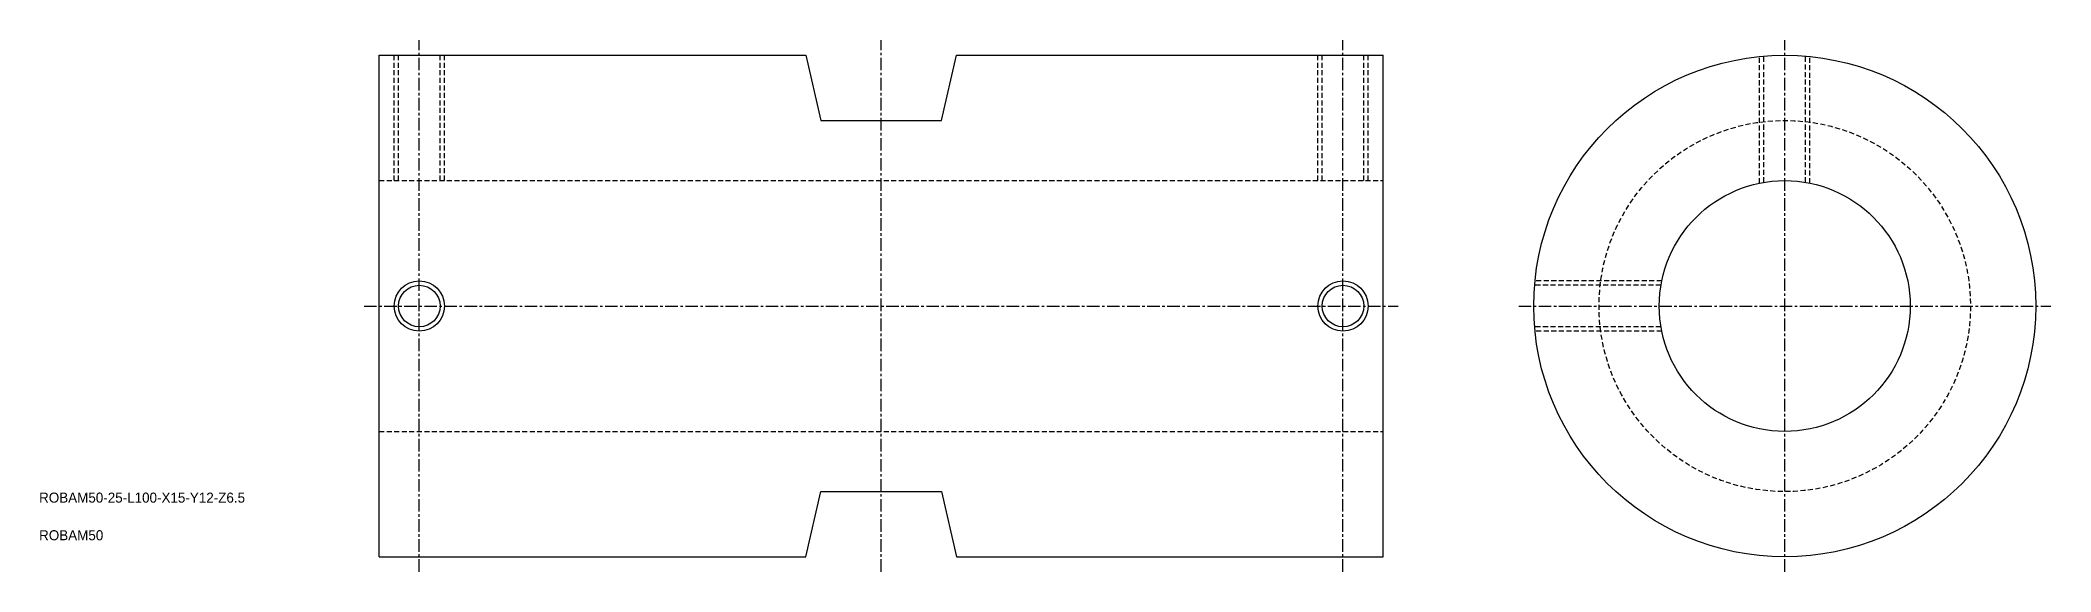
# Model space of a CAD drawing. Extents: x -7 to 193, y -1 to 52.
import ezdxf

# ---------------------------------------------------------------- set-up
doc = ezdxf.new("R2010")
doc.units = 0
doc.linetypes.add('CENTER', pattern=[2, 1.25, -0.25, 0.25, -0.25])
doc.linetypes.add('DASHED', pattern=[0.75, 0.5, -0.25])
doc.layers.get('0').update_dxf_attribs({"linetype": 'CONTINUOUS'})
doc.layers.add('CENTER', color=1, linetype='CENTER')

msp = doc.modelspace()

# ---------------------------------------------------------------- linework, layer by layer
at = {"color": 7, "linetype": 'CONTINUOUS'}
for p, q in [((26.37, 0.85), (26.37, 50.85)), ((26.37, 50.85), (68.87, 50.85)), ((68.87, 50.85), (70.37, 44.35)), ((82.37, 44.35), (83.87, 50.85)), ((83.87, 50.85), (126.37, 50.85)), ((126.37, 0.85), (126.37, 50.85)), ((70.37, 44.35), (82.37, 44.35)), ((68.87, 0.85), (70.37, 7.35)), ((70.37, 7.35), (82.37, 7.35)), ((82.37, 7.35), (83.87, 0.85)), ((26.37, 0.85), (68.87, 0.85)), ((83.87, 0.85), (126.37, 0.85))]:
    msp.add_line(p, q, dxfattribs=at)
at = {"color": 3, "linetype": 'DASHED'}
for p, q in [((27.87, 38.35), (27.87, 50.85)), ((28.3, 38.35), (28.3, 50.85)), ((32.44, 38.35), (32.44, 50.85)), ((32.87, 38.35), (32.87, 50.85)), ((119.87, 38.35), (119.87, 50.85)), ((120.3, 38.35), (120.3, 50.85)), ((124.44, 38.35), (124.44, 50.85)), ((124.87, 38.35), (124.87, 50.85)), ((163.87, 38.1), (163.87, 50.73)), ((164.3, 38.18), (164.3, 50.77)), ((168.44, 38.18), (168.44, 50.77)), ((168.87, 38.1), (168.87, 50.73)), ((26.37, 38.35), (126.37, 38.35)), ((154.12, 28.35), (141.49, 28.35)), ((154.04, 27.92), (141.45, 27.92)), ((154.04, 23.79), (141.45, 23.79)), ((154.12, 23.35), (141.49, 23.35)), ((26.37, 13.35), (126.37, 13.35))]:
    msp.add_line(p, q, dxfattribs=at)
at = {"color": 7, "linetype": 'CONTINUOUS'}
for centre, radius in [((166.37, 25.85), 25), ((166.37, 25.85), 12.5), ((30.37, 25.85), 2.07), ((122.37, 25.85), 2.07)]:
    msp.add_circle(centre, radius, dxfattribs=at)
at = {"color": 3, "linetype": 'DASHED'}
msp.add_circle((166.37, 25.85), 18.5, dxfattribs=at)
at = {"color": 3, "linetype": 'CONTINUOUS'}
for centre in [(30.37, 25.85), (122.37, 25.85)]:
    msp.add_circle(centre, 2.5, dxfattribs=at)
at = {"layer": 'CENTER', "color": 1, "linetype": 'CENTER'}
for p, q in [((30.37, -0.65), (30.37, 52.35)), ((76.37, -0.65), (76.37, 52.35)), ((122.37, -0.65), (122.37, 52.35)), ((166.37, -0.65), (166.37, 52.35)), ((24.87, 25.85), (127.87, 25.85)), ((139.87, 25.85), (192.87, 25.85))]:
    msp.add_line(p, q, dxfattribs=at)

# ---------------------------------------------------------------- texts
at = {"color": 7, "linetype": 'CONTINUOUS'}
for s, p in [('ROBAM50-25-L100-X15-Y12-Z6.5', (-7.5, 6.25)), ('ROBAM50', (-7.5, 2.5))]:
    msp.add_text(s, height=1, dxfattribs=at).set_placement(p)

doc.saveas('drawing.dxf')
